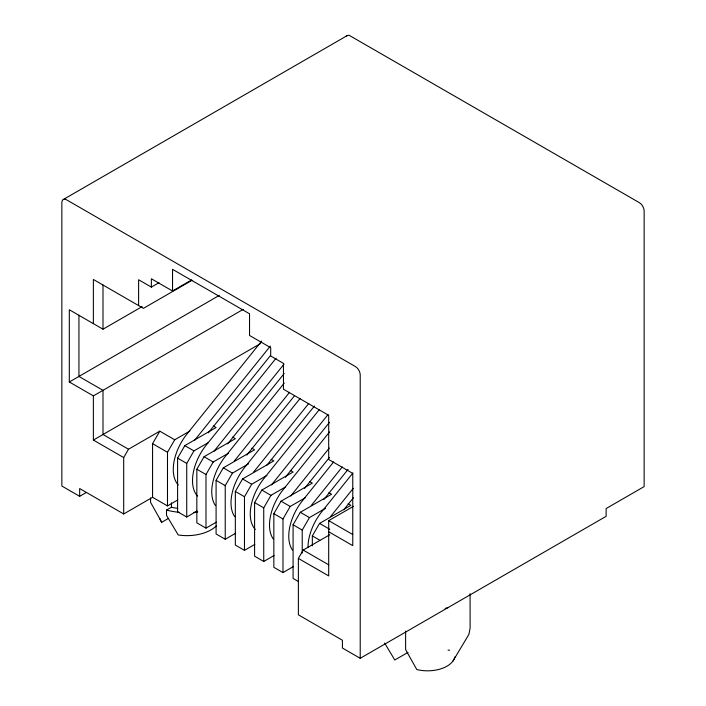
<?xml version="1.0" encoding="UTF-8"?>
<svg xmlns="http://www.w3.org/2000/svg" width="706" height="706" viewBox="0 0 706 706"><rect width="100%" height="100%" fill="white"/><g stroke="black" fill="none" stroke-linecap="round" stroke-linejoin="round"><path stroke-width="1.06" d="M216.345 525.855A33.923 19.591 0 0 1 178.247 534.98L166.51 515.362L166.51 510.085L171.443 507.235L171.443 502.848M177.815 499.945L167.49 505.911L152.567 497.298L123.691 513.968L123.691 457.567L128.51 449.228L159.785 431.172L174.709 439.785L189.87 431.022M152.567 497.298L152.567 443.668L159.785 431.172M167.49 505.911L167.49 452.281L174.709 439.785M197.062 511.056L186.737 517.021L177.594 511.744L177.594 458.123L184.813 445.618L216.089 427.554L213.336 425.965M186.737 517.021L186.737 463.401L193.956 450.896L208.173 442.688M216.31 522.175L205.984 528.132L196.842 522.855L196.842 469.234L204.06 456.729L235.336 438.673L232.583 437.076M205.984 528.132L205.984 474.511L213.203 462.006L228.365 453.252M235.566 533.286L225.232 539.252L216.089 533.965L216.089 480.345L223.308 467.84L254.592 449.784L251.83 448.195M225.232 539.252L225.232 485.622L232.45 473.126L248.565 463.816M254.813 544.397L244.479 550.362L235.336 545.085L235.336 491.455L242.555 478.959L273.84 460.894L271.078 459.306M244.479 550.362L244.479 496.742L251.698 484.237L266.868 475.482M274.06 555.516L263.735 561.473L254.592 556.196L254.592 502.575L261.811 490.07L293.087 472.014L290.334 470.417M263.735 561.473L263.735 507.852L270.954 495.347L285.171 487.14M293.308 566.627L282.982 572.592L273.84 567.306L273.84 513.686L281.059 501.181L312.334 483.125L309.581 481.536M282.982 572.592L282.982 518.963L290.201 506.467L305.363 497.704M298.576 581.594L293.087 578.426L293.087 524.796L300.306 512.3L331.582 494.235L328.828 492.647M302.23 553.063L302.23 530.082L309.449 517.577L325.563 508.276M346.425 36.315A6.804 3.927 60 0 1 349.346 35.415L639.336 202.648A6.804 3.927 60 0 1 644.146 210.979L644.146 486.602L606.127 508.549L606.127 516.324L360.219 658.301L342.41 648.02L342.41 640.245L298.382 614.82L298.382 558.42L303.192 550.08L329.737 534.76M312.334 545.764L312.334 535.916L319.553 523.411L350.838 505.355L348.076 503.757M453.005 660.975L468.899 634.42L470.117 628.066L470.081 593.658M261.679 341.069L187.099 433.855A39.13 22.592 -60 0 0 178.265 484.943M270.336 346.072L195.756 438.85A39.13 22.592 -60 0 0 194.529 440.429M208.341 432.822L270.495 355.506M276.09 358.198L206.346 444.965A39.13 22.592 -60 0 0 197.512 496.062M284.068 364.058L215.003 449.969A39.13 22.592 -60 0 0 213.777 451.549M227.597 443.933L284.218 373.492M284.289 383.058L225.593 456.076A39.13 22.592 -60 0 0 215.462 505.575M234.26 461.08L289.504 392.351M246.844 455.043L294.49 395.775M300.085 398.466L244.841 467.195A39.13 22.592 -60 0 0 234.719 516.686M253.507 472.19L308.751 403.47M266.78 465.298L314.435 406.029M319.341 409.577L264.097 478.306A39.13 22.592 -60 0 0 255.254 529.394M327.999 414.581L272.754 483.31A39.13 22.592 -60 0 0 271.528 484.89M285.339 477.274L329.534 422.294M329.614 431.86L283.344 489.417A39.13 22.592 -60 0 0 273.213 538.916M329.296 448.028L292.002 494.421A39.13 22.592 -60 0 0 290.775 496M304.595 488.384L329.455 457.462M333.664 461.874L302.592 500.536A39.13 22.592 -60 0 0 292.46 550.027M311.249 505.531L342.331 466.878M323.842 499.504L348.014 469.437M352.912 472.985L321.839 511.647A39.13 22.592 -60 0 0 308.001 547.309M330.505 516.651L353.291 488.296M343.778 509.758L353.45 497.73M63.266 199.533L347.193 35.609M138.614 305.583L138.614 279.744L151.366 287.113L158.991 282.709M243.332 309.307L93.377 395.881L69.312 381.99L69.312 309.757L102.997 329.199L142.144 306.607M151.366 287.113L151.366 278.773L172.538 290.996L191.6 279.991M192.023 280.308L143.424 308.363L93.377 279.47L93.377 323.648M69.312 381.99L219.266 295.417M93.377 395.881L93.377 440.059L260.514 343.566M360.219 658.301L360.219 374.904A6.804 3.927 60 0 0 355.409 366.573L66.664 199.869A6.804 3.927 60 0 0 61.854 202.648L61.854 486.046L79.663 496.327L86.3 492.488M150.563 497.986L150.563 502.345L161.727 522.29L168.372 518.46M298.382 558.42L328.696 575.919L328.696 520.631L353.521 506.299M408.015 652.379L394.804 660.004L384.673 643.131M448.045 650.102L449.651 650.2M328.696 520.631L352.762 534.521M184.813 445.618L193.956 450.896M204.06 456.729L213.203 462.006M223.308 467.84L232.45 473.126M242.555 478.959L251.698 484.237M261.811 490.07L270.954 495.347M281.059 501.181L290.201 506.467M300.306 512.3L309.449 517.577M319.553 523.411L329.808 529.332M328.696 531.742L352.762 545.641L352.762 473.399L328.696 459.509L328.696 415.331L283.459 389.218L283.459 363.378L270.707 356.009L270.707 347.679L249.536 335.456L249.536 313.782L172.538 269.33L172.538 290.996M152.567 443.668L167.49 452.281M177.594 458.123L186.737 463.401M196.842 469.234L205.984 474.511M216.089 480.345L225.232 485.622M235.336 491.455L244.479 496.742M254.592 502.575L263.735 507.852M273.84 513.686L282.982 518.963M293.087 524.796L302.23 530.082M312.334 535.916L319.792 540.222M128.51 449.228L102.997 434.499L102.997 390.33L78.94 376.439L78.94 315.308M303.192 550.08L328.696 564.809M93.377 440.059L123.691 457.567M123.691 513.968L79.663 488.543L79.663 496.327M405.615 631.067L405.615 649.599L416.787 669.544A27.463 15.859 0 0 0 454.84 656.933M102.997 285.03L102.997 329.199M448.045 607.592A42.536 24.56 0 0 1 445.159 608.431M161.727 522.29A27.463 15.859 0 0 1 159.785 518.266M197.786 511.974A48.996 28.293 0 0 1 193.435 512.424M179.147 512.3A48.996 28.293 0 0 1 166.51 510.085M177.727 508.346A42.536 24.56 0 0 1 171.443 507.235"/></g></svg>
